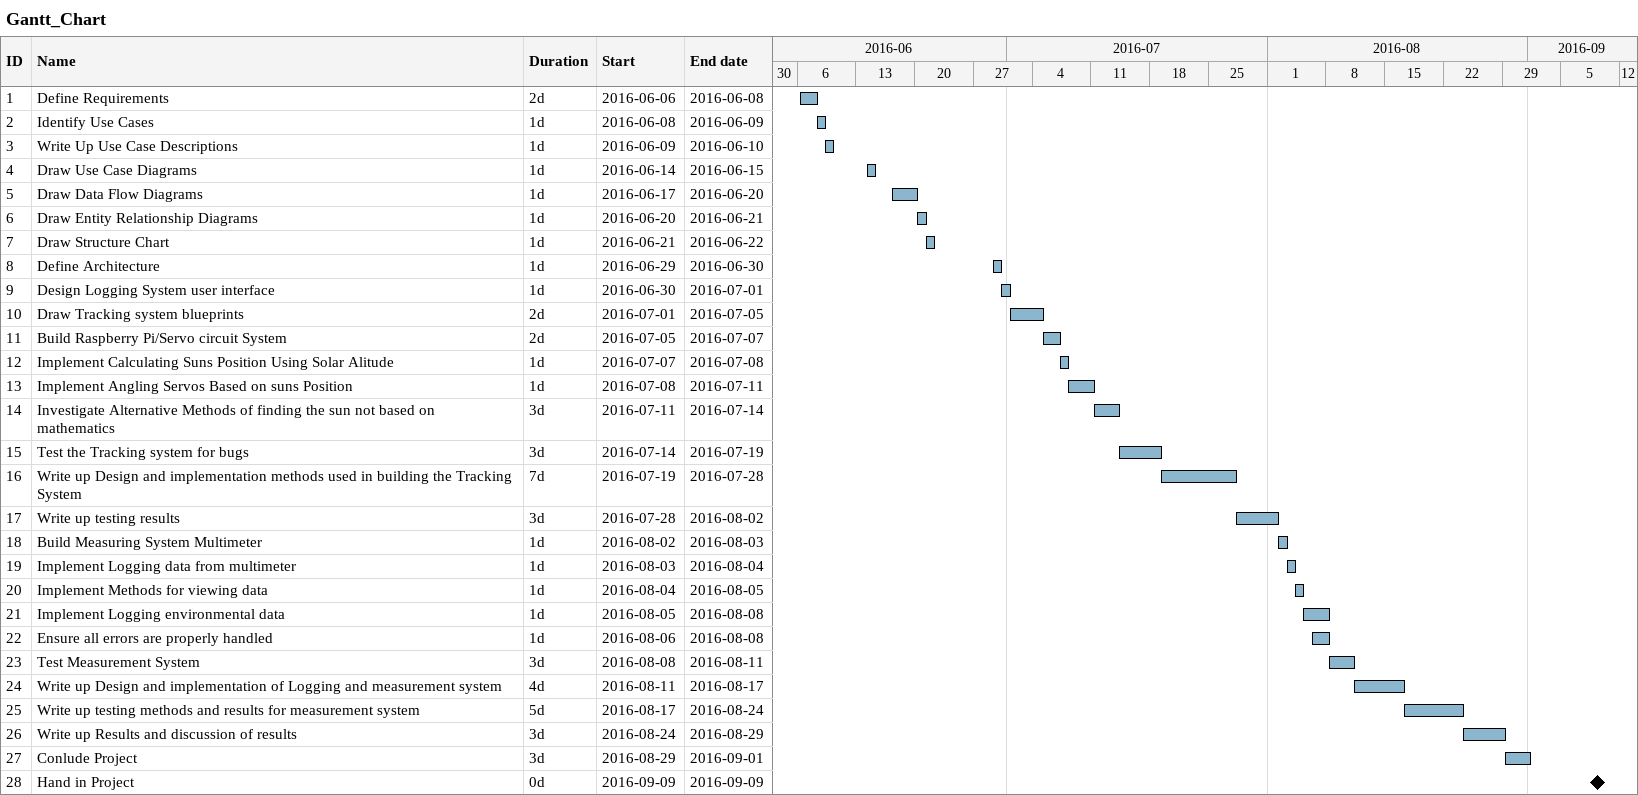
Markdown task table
Gantt_Chart

| ID | Task | Duration | Start | Finish |
|---|---|---|---|---|
| 1 | Define Requirements | 2d | 2016-06-06 | 2016-06-08 |
| 2 | Identify Use Cases | 1d | 2016-06-08 | 2016-06-09 |
| 3 | Write Up Use Case Descriptions | 1d | 2016-06-09 | 2016-06-10 |
| 4 | Draw Use Case Diagrams | 1d | 2016-06-14 | 2016-06-15 |
| 5 | Draw Data Flow Diagrams | 1d | 2016-06-17 | 2016-06-20 |
| 6 | Draw Entity Relationship Diagrams | 1d | 2016-06-20 | 2016-06-21 |
| 7 | Draw Structure Chart | 1d | 2016-06-21 | 2016-06-22 |
| 8 | Define Architecture | 1d | 2016-06-29 | 2016-06-30 |
| 9 | Design Logging System user interface | 1d | 2016-06-30 | 2016-07-01 |
| 10 | Draw Tracking system blueprints | 2d | 2016-07-01 | 2016-07-05 |
| 11 | Build Raspberry Pi/Servo circuit System | 2d | 2016-07-05 | 2016-07-07 |
| 12 | Implement Calculating Suns Position Using Solar Alitude | 1d | 2016-07-07 | 2016-07-08 |
| 13 | Implement Angling Servos Based on suns Position | 1d | 2016-07-08 | 2016-07-11 |
| 14 | Investigate Alternative Methods of finding the sun not based on mathematics | 3d | 2016-07-11 | 2016-07-14 |
| 15 | Test the Tracking system for bugs | 3d | 2016-07-14 | 2016-07-19 |
| 16 | Write up Design and implementation methods used in building the Tracking System | 7d | 2016-07-19 | 2016-07-28 |
| 17 | Write up testing results | 3d | 2016-07-28 | 2016-08-02 |
| 18 | Build Measuring System Multimeter | 1d | 2016-08-02 | 2016-08-03 |
| 19 | Implement Logging data from multimeter | 1d | 2016-08-03 | 2016-08-04 |
| 20 | Implement Methods for viewing data | 1d | 2016-08-04 | 2016-08-05 |
| 21 | Implement Logging environmental data | 1d | 2016-08-05 | 2016-08-08 |
| 22 | Ensure all errors are properly handled | 1d | 2016-08-06 | 2016-08-08 |
| 23 | Test Measurement System | 3d | 2016-08-08 | 2016-08-11 |
| 24 | Write up Design and implementation of Logging and measurement system | 4d | 2016-08-11 | 2016-08-17 |
| 25 | Write up testing methods and results for measurement system | 5d | 2016-08-17 | 2016-08-24 |
| 26 | Write up Results and discussion of results | 3d | 2016-08-24 | 2016-08-29 |
| 27 | Conlude Project | 3d | 2016-08-29 | 2016-09-01 |
| 28 | Hand in Project | 0d | 2016-09-09 | 2016-09-09 |
